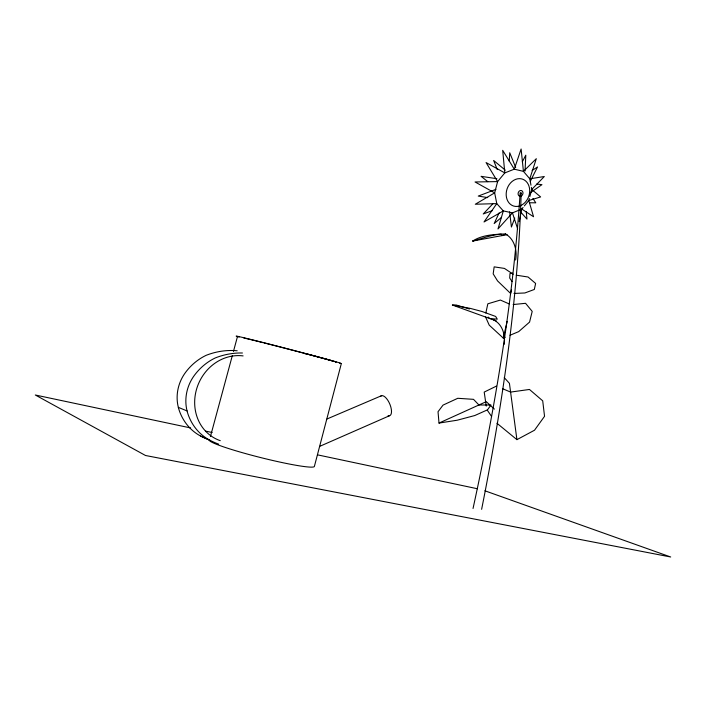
<?xml version="1.0" encoding="UTF-8"?>
<svg xmlns="http://www.w3.org/2000/svg" width="706" height="706" viewBox="0 0 706 706"><rect width="100%" height="100%" fill="white"/><g stroke="black" fill="none" stroke-linecap="round" stroke-linejoin="round"><path stroke-width="1.06" d="M525.07 171.011L525.793 155.196L522.299 161.877M473.038 508.479C495.727 404.459 513.271 299.176 520.154 192.844L521.178 193.056C518.063 299.503 502.39 405.006 481.624 509.326M509.247 161.233L509.723 152.743L515.698 167.49M510.941 292.549L511.497 289.425M519.175 221.578L521.769 209.055L523.049 207.493M485.825 312.996L487.837 303.809L500.386 300.059L509.114 303.898M485.56 316.968L489.223 325.148L503.263 338.077L507.155 321.415M341.369 363.449L314.373 466.445A54.212 4.483 14.1 0 1 257.937 456.879A54.212 4.483 14.1 0 1 209.594 439.67M529.341 198.492L528.803 200.495L524.329 205.94M529.871 196.48L531.742 189.455L531.353 187.328M210.459 436.484L232.309 355.674M233.457 351.42L237.481 336.533M514.753 218.066L511.426 227.032L509.6 211.818M499.124 212.912L494.174 223.546L501.419 217.474M530.294 181.31L537.54 166.943L532.112 170.49M492.806 203.84L483.231 213.971L492.532 210.547M530.391 192.659L541.97 184.654L536.701 184.063M507.129 234.657L472.693 241.055C481.033 235.583 491.464 234.63 501.198 234.101M496.945 423.238L516.916 439.653L534.521 430.219L544.547 416.293L542.711 400.831L529.465 389.456L510.597 392.086L502.513 388.662M496.45 386.094L484.21 392.086L486.24 406.082M439.008 423.07L457.188 420.22L474.811 415.525L487.519 409.824L490.961 405.015L478.924 404.979L473.505 399.34L457.779 398.29L443.024 405.112L438.029 411.739L439.008 423.07L486.257 401.661L494.385 409.101M319.933 446.254L389.421 415.772M327.019 418.976L381.602 395.678M503.263 338.077L505.187 337.274M510.014 335.253L518.689 331.626L529.562 322.095L532.209 311.399L525.555 303.306L513.121 304.551M501.931 235.619L505.814 234.013C494.5 233.686 483.486 238.081 472.693 241.055M495.965 189.349L478.271 196.074L487.74 197.618M520.71 193.135L521.178 193.056M512.644 273.151L509.979 273.575L509.697 278.023L512.035 281.553M514.012 293.449L524.876 292.972L534.318 289.469L535.625 283.45L528.088 277.017L516.227 275.181M496.344 320.921L452.396 305.045L456.173 305.01L469.464 308.981M529.553 202.763L535.783 202.816L532.924 198.474M496.9 178.715L481.095 176.332L487.767 181.654M452.396 305.045L470.346 308.398L481.916 311.461L495.656 316.447L497.28 319.174L489.743 318.538L488.146 317.038M190.602 427.933L35.3 394.998L145.507 455.494L670.7 556.99L484.907 490.794M205.702 431.137L212.171 432.504M317.859 454.92L477.477 488.764M307.692 354.2L309.766 354.747A46.172 0.538 14.6 0 1 332.888 361.048M237.181 350.767A76.336 68.394 -63 0 0 206.152 355.321A53.427 48.299 -64.6 0 0 185.599 372.327A39.059 35.547 -64.4 0 0 178.336 407.353L187.072 410.945L187.399 412.26A52.729 47.646 -66.6 0 0 209.629 440.094A93.218 84.464 -72.1 0 0 218.666 444.171M178.336 407.353L178.662 408.65A51.812 47.037 -66 0 0 200.601 436.034L209.629 440.094M513.2 274.263L504.463 268.421L494.165 266.859L493.176 273.849L497.562 280.926L510.756 293.599M505.267 170.155L493.644 160.474L497.183 169.414M504.243 377.622L509.432 383.349L516.916 439.653M520.816 212.188L526.976 219.116L526.235 211.465M487.317 410.212L491.605 416.496M517.657 228.894L512.459 212.877L503.316 210.917L496.777 203.61L494.659 192.87L497.606 181.592L504.808 172.908L514.286 169.175L523.428 171.364L529.8 178.803L530.965 185.201M239.131 337.071A53.788 0.627 14.6 0 1 289.001 349.196A53.788 0.627 14.6 0 1 339.63 363.166M380.587 396.304A10.811 4.563 66.9 0 1 390.056 404.697A10.811 4.563 66.9 0 1 388.115 415.675M244.294 338.298A46.746 0.547 14.6 0 1 263.003 342.648M264.115 342.922A46.746 0.547 14.6 0 1 332.967 361.119M220.263 440.668A44.196 39.836 -66.1 0 1 196.321 390.047A44.196 39.836 -66.1 0 1 243.111 355.903M242.432 353A77.695 69.276 -63.6 0 0 215.304 357.924A54.371 48.926 -65.2 0 0 194.45 375.265A39.757 36.015 -65 0 0 187.072 410.945M209.523 440.067A91.595 83.414 -71.7 0 1 200.601 436.034M333.594 361.251A46.172 0.538 14.6 0 1 335.597 361.869M336.091 362.046A46.172 0.538 14.6 0 1 335.526 362.046M306.651 353.927A134.572 1.624 14.6 0 1 304.604 353.591M518.963 206.143A14.173 11.464 -71.3 0 1 507.137 188.714A14.173 11.464 -71.3 0 1 527.179 182.598A14.173 11.464 -71.3 0 1 519.951 205.843M519.492 196.136A2.948 2.383 -71.3 0 1 518.813 191.6A2.948 2.383 -71.3 0 1 522.758 191.829A2.948 2.383 -71.3 0 1 520.737 196.206M493.503 319.897A24.189 18.859 -77.5 0 1 504.181 344.378M505.355 233.96A23.925 18.674 -82.5 0 1 515.618 260.029M503.316 210.917L497.995 228.956L512.459 212.877L521.769 209.055L533.559 216.751L528.803 200.495L540.637 196.939L531.742 189.455L544.317 176.518L529.8 178.803L536.304 158.7L523.428 171.364L521.116 149.01L514.286 169.175L502.69 150.334L504.808 172.908L486.072 162.565L497.606 181.592L475.059 181.971L494.659 192.87L475.297 204.237L496.777 203.61L484.025 221.966L503.316 210.917"/></g></svg>
